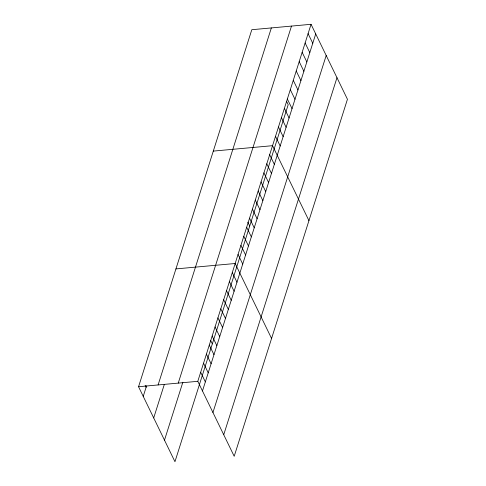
<?xml version="1.0" encoding="UTF-8"?>
<svg xmlns="http://www.w3.org/2000/svg" width="486" height="486" viewBox="0 0 486 486"><rect width="100%" height="100%" fill="white"/><g stroke="black" fill="none" stroke-linecap="round" stroke-linejoin="round"><path stroke-width="0.73" d="M286.619 101.416L288.204 104.678L174.954 461.7L138.553 386.735L251.803 29.713L311.046 24.3L347.447 99.266L234.197 456.287L197.796 381.322L311.046 24.3M143.23 396.369L146.547 385.908M158.102 384.948L271.352 27.927M153.698 417.93L164.311 384.462M178.247 383.108L291.497 26.086M164.487 440.14L182.839 382.275M202.474 390.957L315.724 33.935M212.941 412.511L326.191 55.495M223.73 434.727L336.98 77.705M213.299 151.097L272.543 145.685L308.944 220.656M175.926 268.916L235.169 263.503L271.571 338.469M138.553 386.735L197.796 381.322M308.081 33.637L312.765 43.272M305.123 42.975L309.801 52.609M302.158 52.312L306.836 61.947M299.2 61.649L303.878 71.284M296.235 70.986L300.913 80.621M293.277 80.324L297.954 89.959M290.312 89.661L294.99 99.296M287.354 98.998L292.031 108.633M284.389 108.335L289.067 117.97M281.424 117.673L286.102 127.308M278.466 127.01L283.144 136.645M275.501 136.347L280.179 145.982M269.663 154.748L274.347 164.383M266.79 163.812L271.467 173.447M263.916 172.876L268.594 182.511M261.043 181.94L265.721 191.575M258.169 190.998L262.847 200.633M255.29 200.062L259.967 209.697M252.416 209.126L257.094 218.761M249.543 218.19L254.221 227.825M247.799 222.151L249.701 226.069M246.669 227.254L251.347 236.889M243.79 236.311L248.468 245.946M240.916 245.375L245.594 255.01M238.043 254.439L242.721 264.074M232.29 272.567L236.974 282.202M229.416 281.631L234.094 291.266M226.543 290.689L231.221 300.324M223.669 299.753L228.347 309.388M220.796 308.817L225.474 318.452M217.916 317.88L222.594 327.515M215.043 326.944L219.721 336.579M212.169 336.002L216.847 345.637M210.742 340.619L212.327 343.881M209.296 345.066L213.974 354.701M206.416 354.13L211.094 363.765M203.543 363.194L208.221 372.829M200.669 372.258L205.347 381.893M145.168 385.38L146.104 387.306"/></g></svg>
